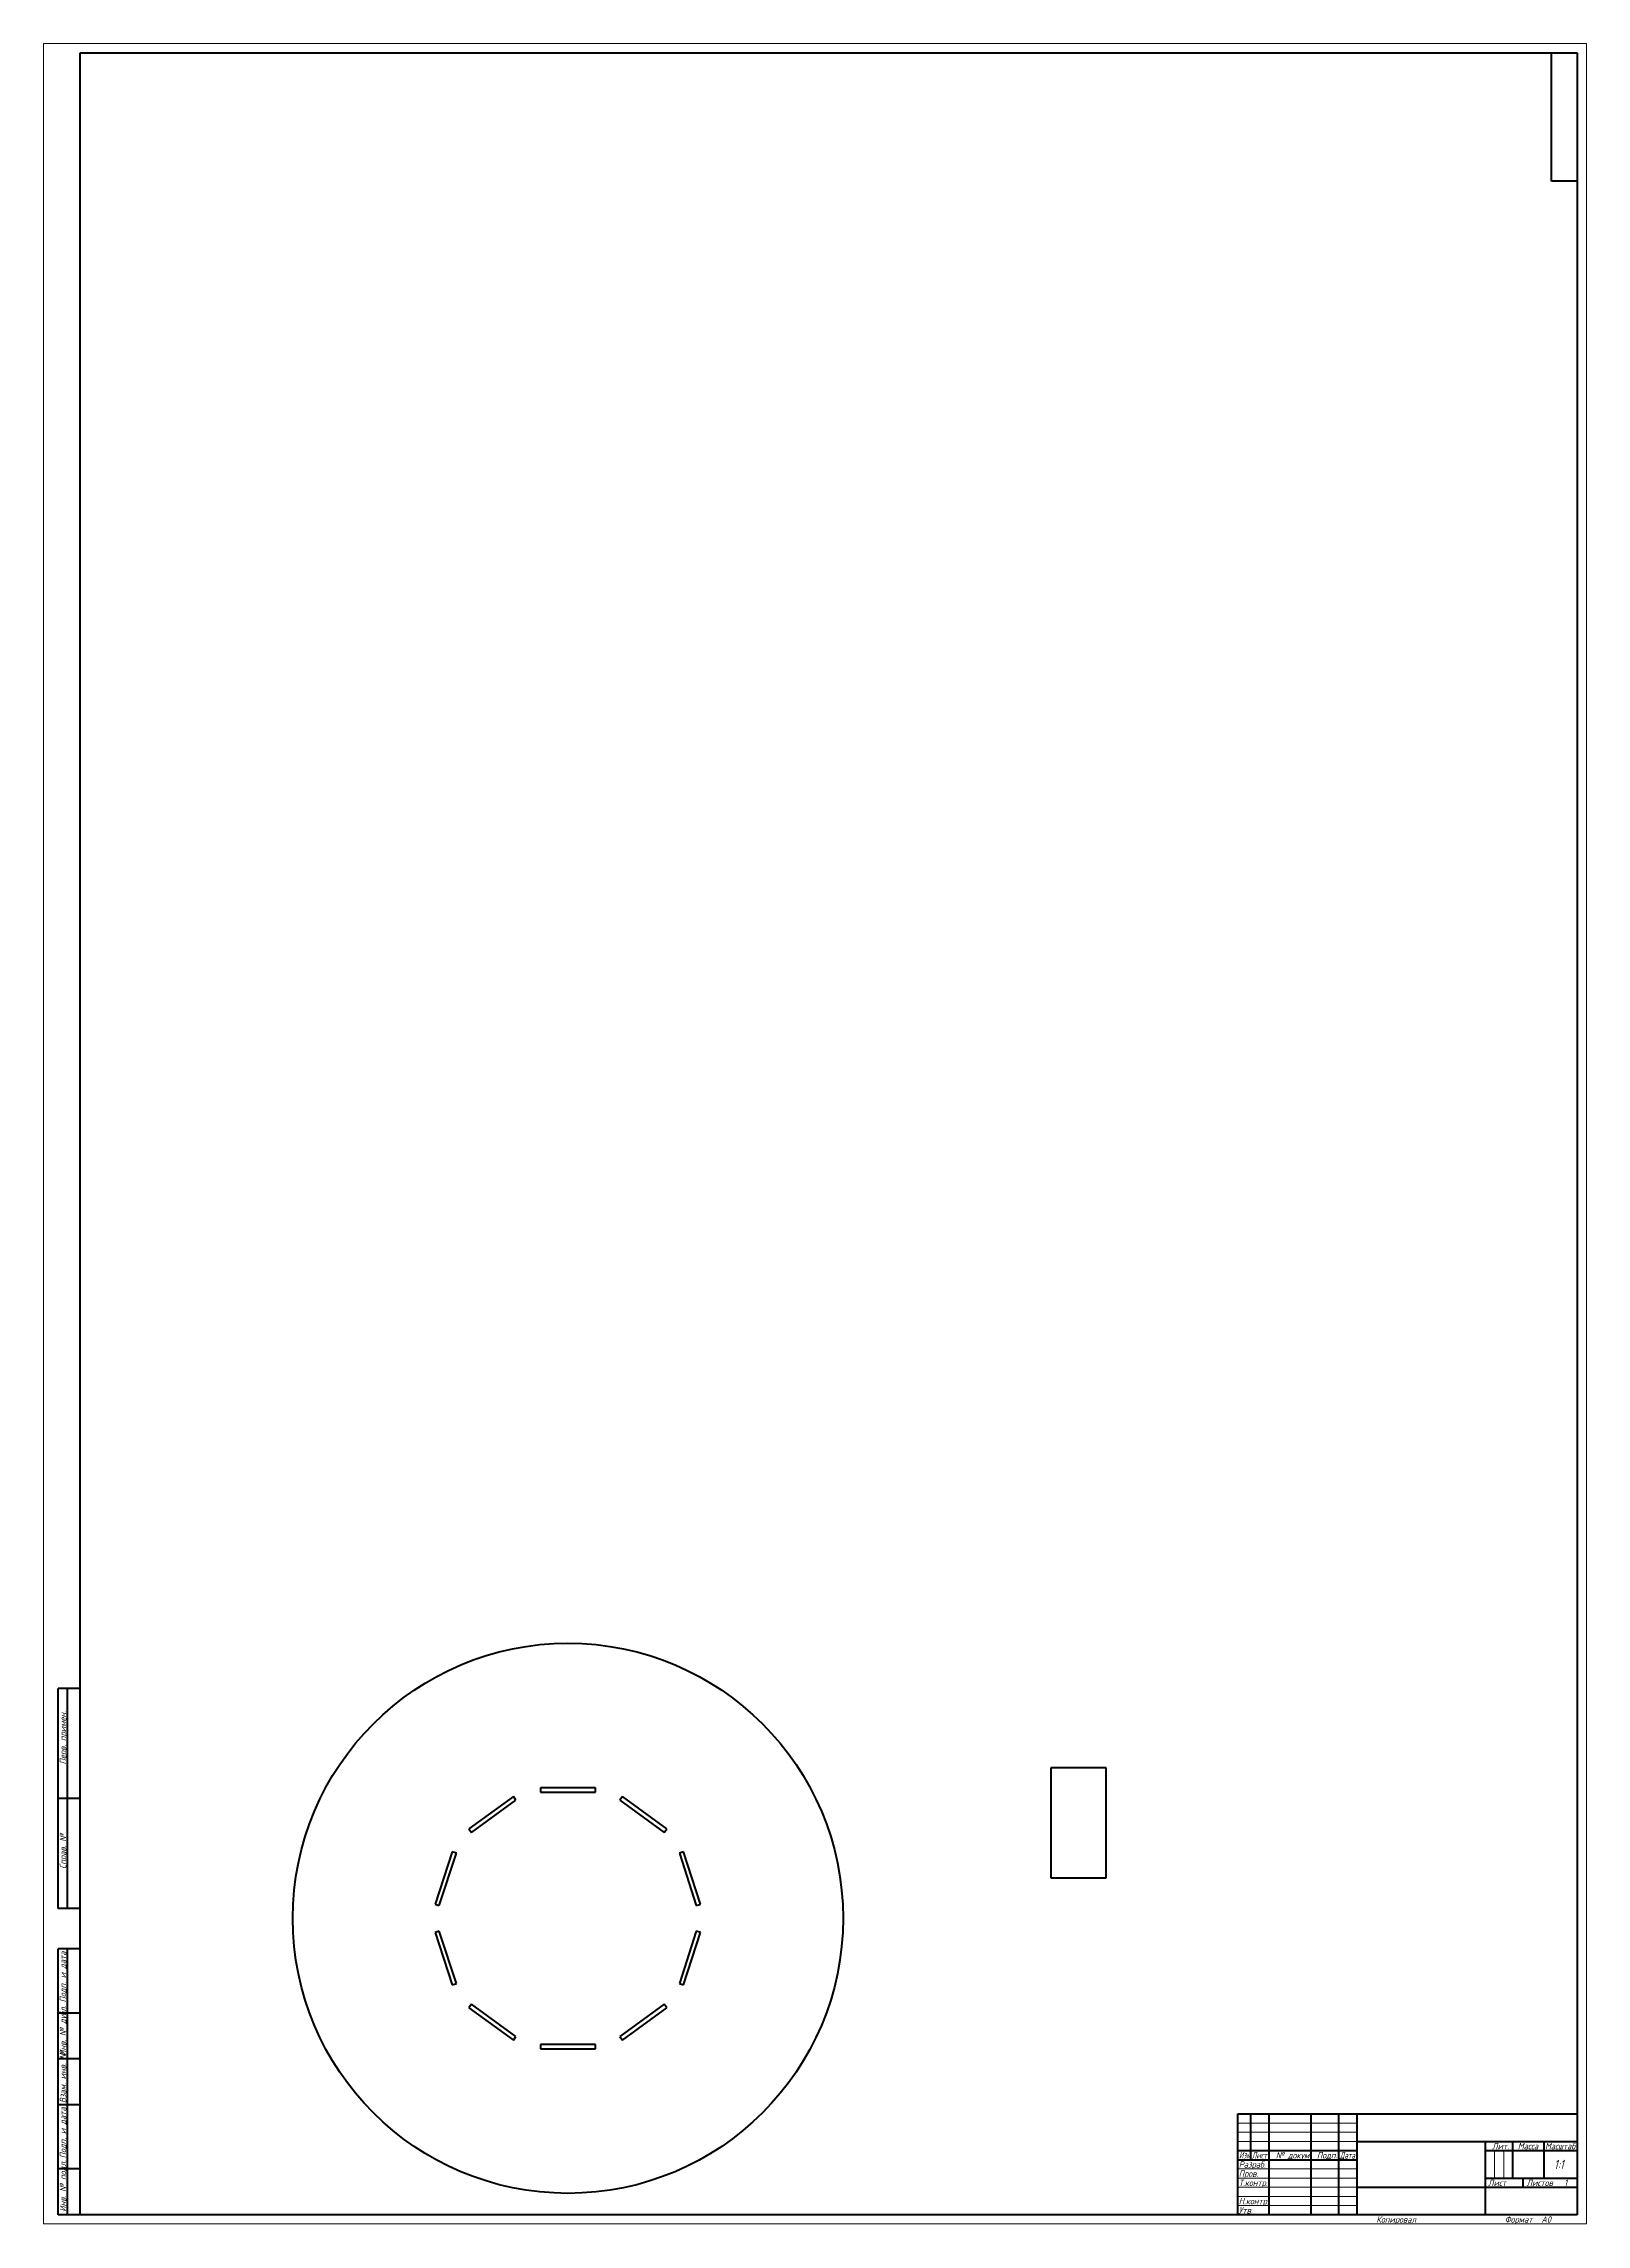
# Model space of a CAD drawing. Header units: millimetres. Extents: x 0 to 841, y 0 to 1189.
import ezdxf

# ---------------------------------------------------------------- set-up
doc = ezdxf.new("R2010")
doc.units = ezdxf.units.MM
doc.linetypes.add('K5LT_BASIC', pattern=[0])
doc.linetypes.add('K5LT_THIN', pattern=[0])
doc.styles.add('KTEXTSTYLE', font='GOST_AU.SHX', dxfattribs={"width": 0.96, "height": 5})

# ---------------------------------------------------------------- blocks, each defined once
blk = doc.blocks.new('U0')
at = {"color": 143, "linetype": 'K5LT_BASIC', "lineweight": 60, "true_color": 0x33acca}
for p, q in [((300.8, 237.9), (270.8, 237.9)), ((270.8, 237.9), (270.8, 235.5)), ((300.8, 235.5), (300.8, 237.9)), ((270.8, 235.5), (300.8, 235.5))]:
    blk.add_line(p, q, dxfattribs=at)
blk = doc.blocks.new('U1')
at = {"color": 143, "linetype": 'K5LT_BASIC', "lineweight": 60, "true_color": 0x33acca}
for p, q in [((256.1, 233.1), (231.8, 215.5)), ((233.2, 213.5), (257.5, 231.2)), ((257.5, 231.2), (256.1, 233.1)), ((231.8, 215.5), (233.2, 213.5))]:
    blk.add_line(p, q, dxfattribs=at)
blk = doc.blocks.new('U2')
at = {"color": 143, "linetype": 'K5LT_BASIC', "lineweight": 60, "true_color": 0x33acca}
for p, q in [((222.7, 203), (213.4, 174.4)), ((215.7, 173.7), (225, 202.2)), ((225, 202.2), (222.7, 203)), ((213.4, 174.4), (215.7, 173.7))]:
    blk.add_line(p, q, dxfattribs=at)
blk = doc.blocks.new('U3')
at = {"color": 143, "linetype": 'K5LT_BASIC', "lineweight": 60, "true_color": 0x33acca}
for p, q in [((215.7, 159.7), (213.4, 159)), ((213.4, 159), (222.7, 130.4)), ((225, 131.2), (215.7, 159.7)), ((222.7, 130.4), (225, 131.2))]:
    blk.add_line(p, q, dxfattribs=at)
blk = doc.blocks.new('U4')
at = {"color": 143, "linetype": 'K5LT_BASIC', "lineweight": 60, "true_color": 0x33acca}
for p, q in [((233.2, 119.9), (231.8, 117.9)), ((257.5, 102.2), (233.2, 119.9)), ((231.8, 117.9), (256.1, 100.3)), ((256.1, 100.3), (257.5, 102.2))]:
    blk.add_line(p, q, dxfattribs=at)
blk = doc.blocks.new('U5')
at = {"color": 143, "linetype": 'K5LT_BASIC', "lineweight": 60, "true_color": 0x33acca}
for p, q in [((300.8, 97.9), (270.8, 97.9)), ((270.8, 97.9), (270.8, 95.5)), ((270.8, 95.5), (300.8, 95.5)), ((300.8, 95.5), (300.8, 97.9))]:
    blk.add_line(p, q, dxfattribs=at)
blk = doc.blocks.new('U6')
at = {"color": 143, "linetype": 'K5LT_BASIC', "lineweight": 60, "true_color": 0x33acca}
for p, q in [((338.3, 119.9), (314.1, 102.2)), ((339.8, 117.9), (338.3, 119.9)), ((315.5, 100.3), (339.8, 117.9)), ((314.1, 102.2), (315.5, 100.3))]:
    blk.add_line(p, q, dxfattribs=at)
blk = doc.blocks.new('U7')
at = {"color": 143, "linetype": 'K5LT_BASIC', "lineweight": 60, "true_color": 0x33acca}
for p, q in [((355.8, 159.7), (346.6, 131.2)), ((348.8, 130.4), (358.1, 159)), ((358.1, 159), (355.8, 159.7)), ((346.6, 131.2), (348.8, 130.4))]:
    blk.add_line(p, q, dxfattribs=at)
blk = doc.blocks.new('U8')
at = {"color": 143, "linetype": 'K5LT_BASIC', "lineweight": 60, "true_color": 0x33acca}
for p, q in [((348.8, 203), (346.6, 202.2)), ((346.6, 202.2), (355.8, 173.7)), ((358.1, 174.4), (348.8, 203)), ((355.8, 173.7), (358.1, 174.4))]:
    blk.add_line(p, q, dxfattribs=at)
blk = doc.blocks.new('U9')
at = {"color": 143, "linetype": 'K5LT_BASIC', "lineweight": 60, "true_color": 0x33acca}
for p, q in [((315.5, 233.1), (314.1, 231.2)), ((314.1, 231.2), (338.3, 213.5)), ((339.8, 215.5), (315.5, 233.1)), ((338.3, 213.5), (339.8, 215.5))]:
    blk.add_line(p, q, dxfattribs=at)
blk = doc.blocks.new('U10')
at = {"color": 143, "linetype": 'K5LT_BASIC', "lineweight": 60, "true_color": 0x33acca}
for p, q in [((579.3, 248.7), (549.1, 248.7)), ((549.1, 248.7), (549.1, 188.7)), ((579.3, 188.7), (579.3, 248.7)), ((549.1, 188.7), (579.3, 188.7))]:
    blk.add_line(p, q, dxfattribs=at)
blk = doc.blocks.new('U11')
at = {"color": 7, "linetype": 'K5LT_THIN', "lineweight": 18, "true_color": 0xffffff}
for p, q in [((0, 0), (0, 1189)), ((0, 1189), (841, 1189)), ((841, 1189), (841, 0)), ((651, 55), (716, 55)), ((651, 50), (716, 50)), ((651, 45), (716, 45)), ((791, 25), (791, 40)), ((796, 25), (796, 40)), ((651, 30), (716, 30)), ((651, 25), (716, 25)), ((651, 20), (716, 20)), ((651, 15), (716, 15)), ((841, 0), (0, 0)), ((651, 10), (716, 10))]:
    blk.add_line(p, q, dxfattribs=at)
at = {"color": 143, "linetype": 'K5LT_BASIC', "lineweight": 60, "true_color": 0x33acca}
for p, q in [((20, 5), (20, 1184)), ((20, 1184), (836, 1184)), ((822, 1114), (822, 1184)), ((836, 1184), (836, 5)), ((836, 1114), (822, 1114)), ((8, 172), (8, 292)), ((20, 292), (8, 292)), ((13, 172), (13, 292)), ((20, 232), (8, 232)), ((20, 172), (8, 172)), ((8, 5), (8, 150)), ((20, 150), (8, 150)), ((13, 5), (13, 150)), ((20, 115), (8, 115)), ((20, 90), (8, 90)), ((20, 65), (8, 65)), ((651, 60), (836, 60)), ((651, 5), (651, 60)), ((658, 35), (658, 60)), ((668, 5), (668, 60)), ((691, 5), (691, 60)), ((706, 5), (706, 60)), ((716, 5), (716, 60)), ((651, 40), (716, 40)), ((716, 45), (836, 45)), ((786, 5), (786, 45)), ((786, 40), (801, 40)), ((801, 25), (801, 45)), ((801, 40), (836, 40)), ((818, 25), (818, 45)), ((20, 30), (8, 30)), ((651, 35), (716, 35)), ((786, 25), (836, 25)), ((806.6, 20), (806.6, 25)), ((716, 20), (786, 20)), ((786, 20), (836, 20)), ((20, 5), (8, 5)), ((836, 5), (20, 5))]:
    blk.add_line(p, q, dxfattribs=at)
at = {"color": 7, "char_height": 3.5, "attachment_point": 1, "rotation": 90, "style": 'KTEXTSTYLE'}
for s, insert in [('\\H3.5;\\W0.965;\\Q15;\\Q15;Перв. примен.', (8.8, 250.6)), ('\\H3.5;\\W0.965;\\Q15;\\Q15;Справ. №', (8.8, 193.7)), ('\\H3.5;\\W0.965;\\Q15;\\Q15;Подп. и дата', (8.8, 120.8)), ('\\H3.5;\\W0.965;\\Q15;\\Q15;Инв. № дубл.', (8.8, 91.7)), ('\\H3.5;\\W0.965;\\Q15;\\Q15;Взам. инв. №', (8.8, 65.9)), ('\\H3.5;\\W0.965;\\Q15;\\Q15;Подп. и дата', (8.8, 35.8)), ('\\H3.5;\\W0.965;\\Q15;\\Q15;Инв. № подл.', (8.8, 6.7))]:
    blk.add_mtext(s, dxfattribs=dict(at, insert=insert))
at = {"color": 7, "attachment_point": 1, "style": 'KTEXTSTYLE'}
for s, insert, char_height in [('\\H3.5;\\W0.965;\\Q15;\\Q15;\\W0.797;Изм.', (651.6, 39.2), 3.5), ('\\H3.5;\\W0.965;\\Q15;\\Q15;\\W0.807;Лист', (658.6, 39.2), 3.5), ('\\H3.5;\\W0.965;\\Q15;\\Q15;№ докум.', (671.7, 39.2), 3.5), ('\\H3.5;\\W0.965;\\Q15;\\Q15;Подп.', (694.1, 39.2), 3.5), ('\\H3.5;\\W0.965;\\Q15;\\Q15;\\W0.807;Дата', (706.6, 39.2), 3.5), ('\\H3.5;\\W0.965;\\Q15;\\Q15;Лит.', (789.6, 44.2), 3.5), ('\\H3.5;\\W0.965;\\Q15;\\Q15;Масса', (803.6, 44.2), 3.5), ('\\H3.5;\\W0.965;\\Q15;\\Q15;\\W0.941;Масштаб', (818.5, 44.2), 3.5), ('\\H3.5;\\W0.965;\\Q15;\\Q15;Разраб.', (651.5, 34.2), 3.5), ('\\H3.5;\\W0.965;\\Q15;\\Q15;Пров.', (651.5, 29.2), 3.5), ('\\H3.5;\\W0.965;\\Q15;\\Q15;Т.контр.', (651.5, 24.2), 3.5), ('\\H3.5;\\W0.965;\\Q15;\\Q15;Лист', (787.4, 24.2), 3.5), ('\\H3.5;\\W0.965;\\Q15;\\Q15;Листов', (808.4, 24.2), 3.5), ('\\H3.5;\\W0.965;\\Q15;\\Q15;\\H5.00;1:1', (823.4, 35), 5), ('\\H3.5;\\W0.965;\\Q15;\\Q15;1', (828.9, 24.2), 3.5), ('\\H3.5;\\W0.965;\\Q15;\\Q15;Н.контр.', (651.5, 14.2), 3.5), ('\\H3.5;\\W0.965;\\Q15;\\Q15;Утв.', (651.5, 9.2), 3.5), ('\\H3.5;\\W0.965;\\Q15;\\Q15;Копировал', (726.5, 4.2), 3.5), ('\\H3.5;\\W0.965;\\Q15;\\Q15;Формат', (796.5, 4.2), 3.5), ('\\H3.5;\\W0.965;\\Q15;\\Q15;A0', (816.5, 4.2), 3.5)]:
    blk.add_mtext(s, dxfattribs=dict(at, insert=insert, char_height=char_height))

msp = doc.modelspace()

# ---------------------------------------------------------------- linework, layer by layer
at = {"color": 143, "linetype": 'K5LT_BASIC', "lineweight": 60, "true_color": 0x33acca}
msp.add_circle((285.8, 166.7), 150, dxfattribs=at)

# ---------------------------------------------------------------- block references
for name in ['U11', 'U0', 'U10', 'U1', 'U9', 'U2', 'U8', 'U3', 'U7', 'U4', 'U6', 'U5']:
    msp.add_blockref(name, (0, 0))

doc.saveas('drawing.dxf')
